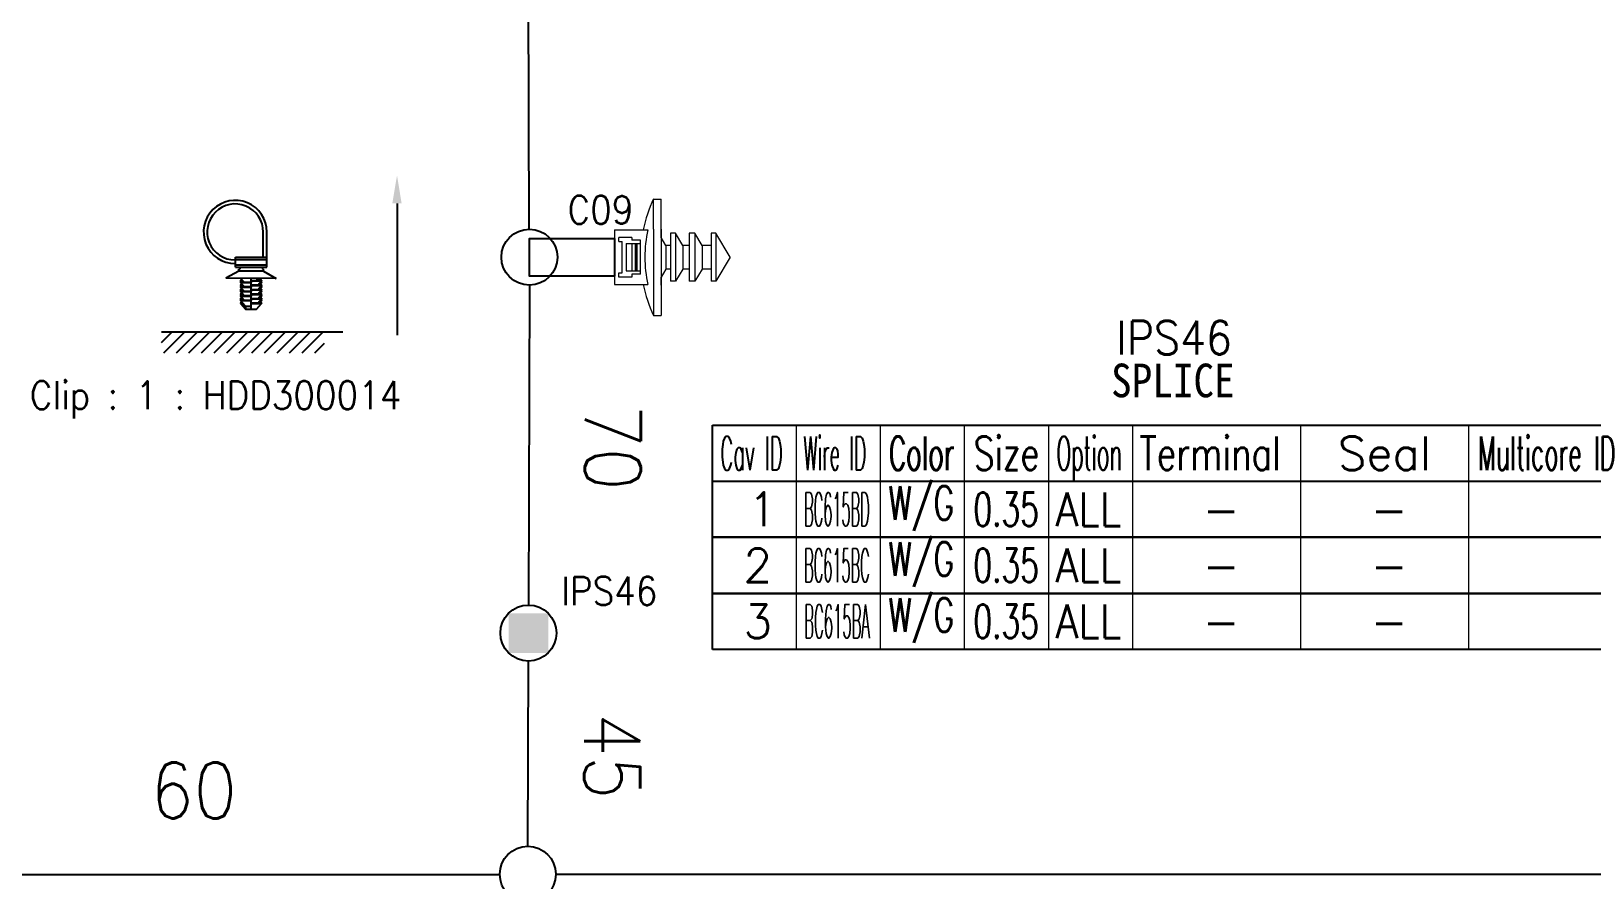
# Model space of a CAD drawing. Header units: inches. Extents: x 47316 to 59086, y 3141 to 11743.
# Drawn here: x 52213.4 to 52352.6, y 8623.2 to 8699 of the extents above; entities that cross this region are included whole.
import ezdxf

# ---------------------------------------------------------------- set-up
doc = ezdxf.new("R2010")
doc.units = ezdxf.units.IN
doc.header["$MEASUREMENT"] = 0
doc.layers.add('0Filament', color=7, linetype='Continuous', lineweight=20)
doc.styles.get("Standard").update_dxf_attribs({"font": ''})
doc.styles.get('Standard').set_extended_font_data('SimSun')
doc.linetypes.add('_VH_OTCON', pattern='A,0.0001,[7,VeSys.shx,S=0.1,R=0,X=0,Y=0],-0.4,[7,VeSys.shx,S=0.1,R=0,X=0,Y=0],-0.4,["X",Standard,S=1,R=0,X=-0.5,Y=-0.5],-0.0001,[7,VeSys.shx,S=0.1,R=0,X=0,Y=0],-0.4', length=1.2002)

msp = doc.modelspace()

# ---------------------------------------------------------------- linework, layer by layer
at = {"color": 0, "linetype": '_VH_OTCON', "lineweight": -2, "ltscale": 5}
for p, q in [((52257.81, 8681.29), (52257.64, 8728.41)), ((52257.82, 8676.29), (52257.74, 8647.75)), ((52257.69, 8626.22), (52257.73, 8642.75)), ((52199.68, 8623.68), (52255.18, 8623.71)), ((52260.18, 8623.72), (52549.06, 8623.72))]:
    msp.add_line(p, q, dxfattribs=at)
at = {"color": 7, "lineweight": -2}
msp.add_line((52246.01, 8683.59), (52246.01, 8671.84), dxfattribs=at)
at = {"color": 0, "linetype": 'ByBlock', "lineweight": -2, "ltscale": 0.225}
for p, q in [((52234.07, 8678.78), (52234.07, 8681.03)), ((52234.39, 8678.78), (52234.4, 8681.03))]:
    msp.add_line(p, q, dxfattribs=at)
at = {"color": 0, "linetype": 'ByBlock', "lineweight": -2, "ltscale": 0.020837}
for p, q in [((52231.59, 8678.58), (52231.59, 8678.79)), ((52234.39, 8678.57), (52234.39, 8678.78)), ((52231.59, 8677.91), (52231.59, 8678.12)), ((52234.39, 8677.91), (52234.39, 8678.11))]:
    msp.add_line(p, q, dxfattribs=at)
at = {"color": 0, "linetype": 'ByBlock', "lineweight": -2, "ltscale": 0.28}
for p, q in [((52231.59, 8678.79), (52234.39, 8678.78)), ((52231.59, 8678.58), (52234.39, 8678.57)), ((52231.59, 8678.12), (52234.39, 8678.11)), ((52231.59, 8677.91), (52234.39, 8677.91))]:
    msp.add_line(p, q, dxfattribs=at)
at = {"color": 0, "linetype": 'ByBlock', "lineweight": -2, "ltscale": 0.045825}
for p, q in [((52231.59, 8678.12), (52231.59, 8678.58)), ((52234.39, 8678.11), (52234.39, 8678.57))]:
    msp.add_line(p, q, dxfattribs=at)
at = {"color": 0, "linetype": 'ByBlock', "lineweight": -2, "ltscale": 0.130887}
for p, q in [((52231.89, 8677.54), (52230.74, 8676.91)), ((52234.09, 8677.53), (52235.24, 8676.9))]:
    msp.add_line(p, q, dxfattribs=at)
at = {"color": 0, "linetype": 'ByBlock', "lineweight": -2, "ltscale": 0.0025}
for p, q in [((52231.57, 8678.54), (52231.59, 8678.54)), ((52231.57, 8678.21), (52231.59, 8678.21))]:
    msp.add_line(p, q, dxfattribs=at)
at = {"color": 0, "linetype": 'ByBlock', "lineweight": -2, "ltscale": 0.008542}
for p, q in [((52231.98, 8677.72), (52231.89, 8677.72)), ((52234.09, 8677.72), (52234, 8677.72))]:
    msp.add_line(p, q, dxfattribs=at)
at = {"color": 0, "linetype": 'ByBlock', "lineweight": -2, "ltscale": 0.01875}
for p, q in [((52231.89, 8677.54), (52231.89, 8677.72)), ((52231.98, 8677.91), (52231.98, 8677.72)), ((52231.98, 8677.91), (52231.98, 8677.72)), ((52234.01, 8677.91), (52234, 8677.72)), ((52234.09, 8677.53), (52234.09, 8677.72))]:
    msp.add_line(p, q, dxfattribs=at)
at = {"color": 0, "linetype": 'ByBlock', "lineweight": -2, "ltscale": 0.013466}
msp.add_line((52232.02, 8677.54), (52231.89, 8677.54), dxfattribs=at)
at = {"color": 0, "linetype": 'ByBlock', "lineweight": -2, "ltscale": 0.206534}
msp.add_line((52234.09, 8677.53), (52232.02, 8677.54), dxfattribs=at)
at = {"color": 0, "linetype": 'ByBlock', "lineweight": -2, "ltscale": 0.027544}
msp.add_line((52231.01, 8676.91), (52230.74, 8676.91), dxfattribs=at)
at = {"color": 0, "linetype": 'ByBlock', "lineweight": -2, "ltscale": 0.422456}
msp.add_line((52235.24, 8676.9), (52231.01, 8676.91), dxfattribs=at)
at = {"color": 0, "linetype": 'ByBlock', "lineweight": -2, "ltscale": 0.014409}
for p, q in [((52232.04, 8676.67), (52232.14, 8676.56)), ((52232.04, 8676.27), (52232.14, 8676.16)), ((52232.04, 8675.47), (52232.14, 8675.36)), ((52232.04, 8675.07), (52232.14, 8674.96))]:
    msp.add_line(p, q, dxfattribs=at)
at = {"color": 0, "linetype": 'ByBlock', "lineweight": -2, "ltscale": 0.094383}
for p, q in [((52232.04, 8676.52), (52232.99, 8676.52)), ((52232.04, 8676.12), (52232.99, 8676.12)), ((52232.99, 8676.67), (52233.93, 8676.67)), ((52232.99, 8676.27), (52233.93, 8676.27)), ((52232.99, 8675.87), (52233.93, 8675.87)), ((52232.04, 8675.72), (52232.99, 8675.72)), ((52232.04, 8675.32), (52232.99, 8675.32)), ((52232.04, 8674.92), (52232.98, 8674.92)), ((52232.98, 8675.07), (52233.93, 8675.07)), ((52232.98, 8674.67), (52233.93, 8674.67)), ((52232.99, 8675.47), (52233.93, 8675.47))]:
    msp.add_line(p, q, dxfattribs=at)
at = {"color": 0, "linetype": 'ByBlock', "lineweight": -2, "ltscale": 0.047591}
for p, q in [((52232.36, 8676.16), (52232.04, 8676.52)), ((52232.35, 8675.36), (52232.04, 8675.72))]:
    msp.add_line(p, q, dxfattribs=at)
at = {"color": 0, "linetype": 'ByBlock', "lineweight": -2, "ltscale": 0.04759}
for p, q in [((52232.36, 8675.76), (52232.04, 8676.12)), ((52232.35, 8674.96), (52232.04, 8675.32))]:
    msp.add_line(p, q, dxfattribs=at)
at = {"color": 0, "linetype": 'ByBlock', "lineweight": -2, "ltscale": 0.014408}
msp.add_line((52232.04, 8675.87), (52232.14, 8675.76), dxfattribs=at)
at = {"color": 0, "linetype": 'ByBlock', "lineweight": -2, "ltscale": 0.046455}
msp.add_line((52232.36, 8676.56), (52232.05, 8676.91), dxfattribs=at)
at = {"color": 0, "linetype": 'ByBlock', "lineweight": -2, "ltscale": 0.016319}
for p, q in [((52232.06, 8676.71), (52232.23, 8676.71)), ((52232.06, 8676.31), (52232.23, 8676.31)), ((52232.06, 8675.91), (52232.22, 8675.91)), ((52232.06, 8675.51), (52232.22, 8675.51)), ((52232.06, 8675.11), (52232.22, 8675.11)), ((52232.06, 8674.71), (52232.22, 8674.71))]:
    msp.add_line(p, q, dxfattribs=at)
at = {"color": 0, "linetype": 'ByBlock', "lineweight": -2, "ltscale": 0.0925}
for p, q in [((52232.06, 8676.56), (52232.99, 8676.56)), ((52232.06, 8676.16), (52232.99, 8676.16)), ((52232.06, 8675.76), (52232.99, 8675.76)), ((52232.99, 8676.71), (52233.91, 8676.71)), ((52232.99, 8676.31), (52233.91, 8676.31)), ((52232.99, 8675.91), (52233.91, 8675.91)), ((52232.06, 8675.36), (52232.99, 8675.36)), ((52232.06, 8674.96), (52232.98, 8674.96)), ((52232.98, 8675.11), (52233.91, 8675.11)), ((52232.98, 8674.71), (52233.91, 8674.71)), ((52232.99, 8675.51), (52233.91, 8675.51))]:
    msp.add_line(p, q, dxfattribs=at)
at = {"color": 0, "linetype": 'ByBlock', "lineweight": -2, "ltscale": 0.015256}
for p, q in [((52232.23, 8676.71), (52232.08, 8676.71)), ((52232.23, 8676.31), (52232.08, 8676.31)), ((52232.23, 8675.91), (52232.08, 8675.91)), ((52232.23, 8675.11), (52232.07, 8675.11)), ((52232.23, 8674.71), (52232.07, 8674.71)), ((52232.23, 8675.51), (52232.08, 8675.51))]:
    msp.add_line(p, q, dxfattribs=at)
at = {"color": 0, "linetype": 'ByBlock', "lineweight": -2, "ltscale": 0.024877}
for p, q in [((52232.28, 8676.56), (52232.08, 8676.71)), ((52232.28, 8676.16), (52232.08, 8676.31)), ((52232.28, 8674.96), (52232.07, 8675.11)), ((52232.28, 8675.36), (52232.08, 8675.51))]:
    msp.add_line(p, q, dxfattribs=at)
at = {"color": 0, "linetype": 'ByBlock', "lineweight": -2, "ltscale": 0.024878}
msp.add_line((52232.28, 8675.76), (52232.08, 8675.91), dxfattribs=at)
at = {"color": 0, "linetype": 'ByBlock', "lineweight": -2, "ltscale": 0.035001}
msp.add_line((52232.99, 8676.56), (52232.99, 8676.91), dxfattribs=at)
at = {"color": 0, "linetype": 'ByBlock', "lineweight": -2, "ltscale": 0.004144}
for p, q in [((52232.99, 8676.71), (52232.99, 8676.67)), ((52232.99, 8676.16), (52232.99, 8676.12)), ((52232.99, 8675.91), (52232.99, 8675.87)), ((52232.99, 8675.76), (52232.99, 8675.72)), ((52232.98, 8674.96), (52232.98, 8674.92)), ((52232.98, 8674.71), (52232.98, 8674.67)), ((52232.99, 8675.51), (52232.99, 8675.47)), ((52232.99, 8675.36), (52232.99, 8675.32))]:
    msp.add_line(p, q, dxfattribs=at)
at = {"color": 0, "linetype": 'ByBlock', "lineweight": -2, "ltscale": 0.010857}
for p, q in [((52232.99, 8676.56), (52232.99, 8676.67)), ((52232.99, 8676.16), (52232.99, 8676.27)), ((52232.98, 8674.96), (52232.98, 8675.07)), ((52232.99, 8675.36), (52232.99, 8675.47))]:
    msp.add_line(p, q, dxfattribs=at)
at = {"color": 0, "linetype": 'ByBlock', "lineweight": -2, "ltscale": 0.004143}
for p, q in [((52232.99, 8676.56), (52232.99, 8676.52)), ((52232.99, 8676.31), (52232.99, 8676.27)), ((52232.98, 8675.11), (52232.98, 8675.07))]:
    msp.add_line(p, q, dxfattribs=at)
at = {"color": 0, "linetype": 'ByBlock', "lineweight": -2, "ltscale": 0.035857}
for p, q in [((52232.99, 8676.16), (52232.99, 8676.52)), ((52232.99, 8675.36), (52232.99, 8675.72))]:
    msp.add_line(p, q, dxfattribs=at)
at = {"color": 0, "linetype": 'ByBlock', "lineweight": -2, "ltscale": 0.035855}
for p, q in [((52232.99, 8675.76), (52232.99, 8676.12)), ((52232.98, 8674.96), (52232.99, 8675.32))]:
    msp.add_line(p, q, dxfattribs=at)
at = {"color": 0, "linetype": 'ByBlock', "lineweight": -2, "ltscale": 0.010855}
msp.add_line((52232.99, 8675.76), (52232.99, 8675.87), dxfattribs=at)
at = {"color": 0, "linetype": 'ByBlock', "lineweight": -2, "ltscale": 0.02}
msp.add_line((52233.49, 8676.91), (52233.49, 8676.71), dxfattribs=at)
at = {"color": 0, "linetype": 'ByBlock', "lineweight": -2, "ltscale": 0.034243}
msp.add_line((52233.84, 8676.91), (52233.56, 8676.71), dxfattribs=at)
at = {"color": 0, "linetype": 'ByBlock', "lineweight": -2, "ltscale": 0.015766}
for p, q in [((52233.62, 8676.31), (52233.72, 8676.43)), ((52233.62, 8675.11), (52233.72, 8675.23))]:
    msp.add_line(p, q, dxfattribs=at)
at = {"color": 0, "linetype": 'ByBlock', "lineweight": -2, "ltscale": 0.015765}
for p, q in [((52233.62, 8675.91), (52233.72, 8676.03)), ((52233.61, 8674.71), (52233.72, 8674.83)), ((52233.62, 8675.51), (52233.72, 8675.63))]:
    msp.add_line(p, q, dxfattribs=at)
at = {"color": 0, "linetype": 'ByBlock', "lineweight": -2, "ltscale": 0.031825}
for p, q in [((52233.72, 8676.43), (52233.93, 8676.67)), ((52233.72, 8675.63), (52233.93, 8675.87)), ((52233.72, 8675.23), (52233.93, 8675.47))]:
    msp.add_line(p, q, dxfattribs=at)
at = {"color": 0, "linetype": 'ByBlock', "lineweight": -2, "ltscale": 0.021661}
for p, q in [((52233.9, 8676.55), (52233.72, 8676.43)), ((52233.9, 8675.75), (52233.72, 8675.63)), ((52233.9, 8675.35), (52233.72, 8675.23)), ((52233.89, 8674.95), (52233.72, 8674.83))]:
    msp.add_line(p, q, dxfattribs=at)
at = {"color": 0, "linetype": 'ByBlock', "lineweight": -2, "ltscale": 0.031826}
for p, q in [((52233.72, 8676.03), (52233.93, 8676.27)), ((52233.72, 8674.83), (52233.93, 8675.07))]:
    msp.add_line(p, q, dxfattribs=at)
at = {"color": 0, "linetype": 'ByBlock', "lineweight": -2, "ltscale": 0.021662}
msp.add_line((52233.9, 8676.15), (52233.72, 8676.03), dxfattribs=at)
at = {"color": 0, "linetype": 'ByBlock', "lineweight": -2, "ltscale": 0.026545}
msp.add_line((52233.75, 8676.71), (52233.93, 8676.91), dxfattribs=at)
at = {"color": 0, "linetype": 'ByBlock', "lineweight": -2, "ltscale": 0.027682}
msp.add_line((52233.75, 8676.31), (52233.93, 8676.52), dxfattribs=at)
at = {"color": 0, "linetype": 'ByBlock', "lineweight": -2, "ltscale": 0.027681}
for p, q in [((52233.75, 8675.91), (52233.93, 8676.12)), ((52233.75, 8675.51), (52233.93, 8675.72)), ((52233.75, 8675.11), (52233.93, 8675.32)), ((52233.75, 8674.71), (52233.93, 8674.92))]:
    msp.add_line(p, q, dxfattribs=at)
at = {"color": 0, "linetype": 'ByBlock', "lineweight": -2, "ltscale": 0.00652}
for p, q in [((52233.9, 8676.55), (52233.83, 8676.55)), ((52233.9, 8676.15), (52233.83, 8676.15)), ((52233.9, 8675.75), (52233.83, 8675.75)), ((52233.9, 8675.35), (52233.83, 8675.35)), ((52233.89, 8674.95), (52233.83, 8674.95))]:
    msp.add_line(p, q, dxfattribs=at)
at = {"color": 0, "linetype": 'ByBlock', "lineweight": -2, "ltscale": 0.007573}
for p, q in [((52233.84, 8676.56), (52233.91, 8676.56)), ((52233.84, 8676.16), (52233.91, 8676.16)), ((52233.84, 8675.76), (52233.91, 8675.76)), ((52233.83, 8675.36), (52233.91, 8675.36)), ((52233.83, 8674.96), (52233.91, 8674.96))]:
    msp.add_line(p, q, dxfattribs=at)
at = {"color": 0, "linetype": 'ByBlock', "lineweight": -2, "ltscale": 0.0675}
for p, q in [((52232.48, 8674.41), (52232.04, 8674.92)), ((52232.04, 8674.67), (52232.48, 8674.16)), ((52233.48, 8674.16), (52233.93, 8674.67))]:
    msp.add_line(p, q, dxfattribs=at)
at = {"color": 0, "linetype": 'ByBlock', "lineweight": -2, "ltscale": 0.050559}
msp.add_line((52232.48, 8674.41), (52232.07, 8674.71), dxfattribs=at)
at = {"color": 0, "linetype": 'ByBlock', "lineweight": -2, "ltscale": 0.05}
for p, q in [((52232.48, 8674.41), (52232.98, 8674.41)), ((52232.48, 8674.16), (52232.98, 8674.16)), ((52232.98, 8674.16), (52233.48, 8674.16))]:
    msp.add_line(p, q, dxfattribs=at)
at = {"color": 0, "linetype": 'ByBlock', "lineweight": -2, "ltscale": 0.025}
msp.add_line((52232.48, 8674.41), (52232.48, 8674.16), dxfattribs=at)
at = {"color": 0, "linetype": 'ByBlock', "lineweight": -2, "ltscale": 0.050856}
for p, q in [((52232.98, 8674.41), (52232.98, 8674.92)), ((52232.98, 8674.16), (52232.98, 8674.67))]:
    msp.add_line(p, q, dxfattribs=at)
at = {"color": 0, "lineweight": -2}
for p, q in [((52225, 8671.18, 0), (52225.95, 8672.13, 0)), ((52225, 8672.13, 0), (52241.18, 8672.13, 0)), ((52225.2, 8670.26, 0), (52227.08, 8672.13, 0)), ((52226.32, 8670.26, 0), (52228.2, 8672.13, 0)), ((52227.44, 8670.26, 0), (52229.32, 8672.13, 0)), ((52228.57, 8670.26, 0), (52230.44, 8672.13, 0)), ((52229.69, 8670.26, 0), (52231.57, 8672.13, 0)), ((52230.81, 8670.26, 0), (52232.69, 8672.13, 0)), ((52231.93, 8670.26, 0), (52233.81, 8672.13, 0)), ((52233.06, 8670.26, 0), (52234.93, 8672.13, 0)), ((52234.18, 8670.26, 0), (52236.06, 8672.13, 0)), ((52235.3, 8670.26, 0), (52237.18, 8672.13, 0)), ((52236.42, 8670.26, 0), (52238.3, 8672.13, 0)), ((52237.55, 8670.26, 0), (52239.42, 8672.13, 0)), ((52238.67, 8670.26, 0), (52239.54, 8671.13, 0))]:
    msp.add_line(p, q, dxfattribs=at)
at = {"color": 0, "linetype": 'Continuous', "lineweight": -2}
for p, q in [((52274.16, 8663.79), (52356.66, 8663.79)), ((52274.16, 8658.79), (52274.16, 8663.79)), ((52274.16, 8658.79), (52356.66, 8658.79))]:
    msp.add_line(p, q, dxfattribs=at)
at = {"color": 7, "linetype": 'Continuous', "lineweight": 15}
for p, q in [((52281.66, 8658.79), (52281.66, 8663.79)), ((52289.16, 8658.79), (52289.16, 8663.79)), ((52296.66, 8658.79), (52296.66, 8663.79)), ((52304.16, 8658.79), (52304.16, 8663.79)), ((52311.66, 8658.79), (52311.66, 8663.79)), ((52326.66, 8658.79), (52326.66, 8663.79)), ((52341.66, 8658.79), (52341.66, 8663.79))]:
    msp.add_line(p, q, dxfattribs=at)
at = {"color": 102, "linetype": 'Continuous', "lineweight": 15}
for p, q in [((52281.66, 8653.79), (52281.66, 8658.79)), ((52289.16, 8653.79), (52289.16, 8658.79)), ((52296.66, 8653.79), (52296.66, 8658.79)), ((52304.16, 8653.79), (52304.16, 8658.79)), ((52311.66, 8653.79), (52311.66, 8658.79)), ((52326.66, 8653.79), (52326.66, 8658.79)), ((52341.66, 8653.79), (52341.66, 8658.79)), ((52281.66, 8648.79), (52281.66, 8653.79)), ((52289.16, 8648.79), (52289.16, 8653.79)), ((52296.66, 8648.79), (52296.66, 8653.79)), ((52304.16, 8648.79), (52304.16, 8653.79)), ((52311.66, 8648.79), (52311.66, 8653.79)), ((52326.66, 8648.79), (52326.66, 8653.79)), ((52341.66, 8648.79), (52341.66, 8653.79)), ((52281.66, 8643.79), (52281.66, 8648.79)), ((52289.16, 8643.79), (52289.16, 8648.79)), ((52296.66, 8643.79), (52296.66, 8648.79)), ((52304.16, 8643.79), (52304.16, 8648.79)), ((52311.66, 8643.79), (52311.66, 8648.79)), ((52326.66, 8643.79), (52326.66, 8648.79)), ((52341.66, 8643.79), (52341.66, 8648.79))]:
    msp.add_line(p, q, dxfattribs=at)
at = {"color": 0}
msp.add_lwpolyline([(52265.42, 8680.47), (52265.42, 8677.1), (52257.82, 8677.1), (52257.82, 8680.47)], close=True, dxfattribs=at)
at = {"color": 0, "linetype": 'Continuous', "lineweight": -2}
for points in [[(52274.16, 8653.79), (52274.16, 8658.79), (52356.66, 8658.79), (52356.66, 8653.79)], [(52274.16, 8648.79), (52274.16, 8653.79), (52356.66, 8653.79), (52356.66, 8648.79)], [(52274.16, 8643.79), (52274.16, 8648.79), (52356.66, 8648.79), (52356.66, 8643.79)]]:
    msp.add_lwpolyline(points, close=True, dxfattribs=at)
for centre in [(52257.82, 8678.79), (52257.73, 8645.25), (52257.68, 8623.72)]:
    msp.add_circle(centre, 2.5, dxfattribs=at)
at = {"color": 0, "linetype": 'ByBlock', "lineweight": -2}
for centre, radius, start, end in [((52231.57, 8681.04), 2.82, 359.8786, 269.8786), ((52231.57, 8681.04), 2.5, 359.8786, 269.8786), ((52232.06, 8676.69), 0.025, 89.8786, 220.9901), ((52232.06, 8676.54), 0.025, 89.8786, 220.9907), ((52232.06, 8676.29), 0.025, 89.8786, 220.9901), ((52232.06, 8676.14), 0.025, 89.8786, 220.9907), ((52232.06, 8675.89), 0.025, 89.8786, 220.9901), ((52232.06, 8675.74), 0.025, 89.8786, 220.9907), ((52232.06, 8676.69), 0.025, 54.1432, 89.8786), ((52232.06, 8676.29), 0.025, 54.1432, 89.8786), ((52232.06, 8675.89), 0.025, 54.1432, 89.8786), ((52233.91, 8676.53), 0.025, 89.8786, 125.6147), ((52233.91, 8676.13), 0.025, 89.8786, 125.6147), ((52233.91, 8675.73), 0.025, 89.8786, 125.6147), ((52233.91, 8676.68), 0.025, 318.7665, 89.8786), ((52233.91, 8676.53), 0.025, 318.7665, 89.8786), ((52233.91, 8676.28), 0.025, 318.7665, 89.8786), ((52233.91, 8676.13), 0.025, 318.7665, 89.8786), ((52233.91, 8675.88), 0.025, 318.7665, 89.8786), ((52233.91, 8675.73), 0.025, 318.7665, 89.8786), ((52232.06, 8675.09), 0.025, 89.8786, 220.9901), ((52232.06, 8674.94), 0.025, 89.8786, 220.9907), ((52232.06, 8674.69), 0.025, 89.8786, 220.9901), ((52232.06, 8675.49), 0.025, 89.8786, 220.9901), ((52232.06, 8675.34), 0.025, 89.8786, 220.9907), ((52232.06, 8675.49), 0.025, 54.1432, 89.8786), ((52232.06, 8675.09), 0.025, 54.1432, 89.8786), ((52232.06, 8674.69), 0.025, 54.1432, 89.8786), ((52233.91, 8674.93), 0.025, 89.8786, 125.6147), ((52233.91, 8675.33), 0.025, 89.8786, 125.6147), ((52233.91, 8675.48), 0.025, 318.7665, 89.8786), ((52233.91, 8675.33), 0.025, 318.7665, 89.8786), ((52233.91, 8675.08), 0.025, 318.7665, 89.8786), ((52233.91, 8674.93), 0.025, 318.7665, 89.8786), ((52233.91, 8674.68), 0.025, 318.7665, 89.8786)]:
    msp.add_arc(centre, radius, start, end, dxfattribs=at)
at = {"color": 7, "lineweight": -2}
msp.add_solid([(52245.59, 8683.59), (52246.01, 8686.09), (52246.42, 8683.59)], dxfattribs=at)
at = {"color": 0, "linetype": 'Continuous', "lineweight": -2, "extrusion": (0, 0, -1)}
msp.add_solid([(-52255.97, 8647.01), (-52255.97, 8643.48), (-52259.5, 8647.01), (-52259.5, 8643.48)], dxfattribs=at)
at = {"layer": '0Filament', "color": 0, "lineweight": 9, "ltscale": 0.110623}
for p, q in [((52268.9, 8681.28), (52268.9, 8683.98)), ((52269.58, 8681.28), (52269.58, 8683.98))]:
    msp.add_line(p, q, dxfattribs=at)
at = {"layer": '0Filament', "color": 0, "lineweight": 9, "ltscale": 0.02778}
for p, q in [((52268.9, 8683.98), (52269.58, 8683.98)), ((52268.9, 8673.59), (52269.58, 8673.59))]:
    msp.add_line(p, q, dxfattribs=at)
at = {"layer": '0Filament', "color": 0, "lineweight": 9, "ltscale": 0.14032}
msp.add_line((52269.58, 8680.55), (52269.58, 8683.98), dxfattribs=at)
at = {"layer": '0Filament', "color": 0, "lineweight": 9, "ltscale": 0.13}
for p, q in [((52261.37, 8680.47), (52262.24, 8680.47)), ((52262.24, 8680.47), (52265.42, 8680.47)), ((52261.37, 8677.1), (52262.24, 8677.1)), ((52262.24, 8677.1), (52265.42, 8677.1))]:
    msp.add_line(p, q, dxfattribs=at)
at = {"layer": '0Filament', "color": 0, "lineweight": 9, "ltscale": 0.121317}
for p, q in [((52265.42, 8681.23), (52268.39, 8681.23)), ((52265.42, 8676.34), (52268.39, 8676.34))]:
    msp.add_line(p, q, dxfattribs=at)
at = {"layer": '0Filament', "color": 0, "lineweight": 9, "ltscale": 0.2}
msp.add_line((52265.42, 8681.23), (52265.42, 8676.34), dxfattribs=at)
at = {"layer": '0Filament', "color": 0, "lineweight": 9, "ltscale": 0.047501}
for p, q in [((52266.95, 8680.56), (52265.79, 8680.56)), ((52266.95, 8677.01), (52265.79, 8677.01))]:
    msp.add_line(p, q, dxfattribs=at)
at = {"layer": '0Filament', "color": 0, "lineweight": 9, "ltscale": 0.015002}
msp.add_line((52265.79, 8680.19), (52265.79, 8680.56), dxfattribs=at)
at = {"layer": '0Filament', "color": 0, "lineweight": 9, "ltscale": 0.0125}
for p, q in [((52265.79, 8680.19), (52266.09, 8680.19)), ((52266.95, 8680.01), (52267.25, 8680.01)), ((52265.79, 8677.38), (52266.09, 8677.38)), ((52266.95, 8677.56), (52267.25, 8677.56))]:
    msp.add_line(p, q, dxfattribs=at)
at = {"layer": '0Filament', "color": 0, "lineweight": 9, "ltscale": 0.114999}
msp.add_line((52266.09, 8677.38), (52266.09, 8680.19), dxfattribs=at)
at = {"layer": '0Filament', "color": 0, "lineweight": 9, "ltscale": 0.1}
for p, q in [((52266.46, 8680.01), (52266.46, 8677.56)), ((52266.95, 8680.01), (52266.95, 8677.56)), ((52267.25, 8680.01), (52267.25, 8677.56)), ((52267.37, 8680.01), (52267.37, 8677.56)), ((52267.4, 8680.01), (52267.4, 8677.56))]:
    msp.add_line(p, q, dxfattribs=at)
at = {"layer": '0Filament', "color": 0, "lineweight": 9, "ltscale": 0.020001}
for p, q in [((52266.46, 8680.01), (52266.95, 8680.01)), ((52266.46, 8677.56), (52266.95, 8677.56))]:
    msp.add_line(p, q, dxfattribs=at)
at = {"layer": '0Filament', "color": 0, "lineweight": 9, "ltscale": 0.010001}
for p, q in [((52266.95, 8680.56), (52266.95, 8680.31)), ((52266.95, 8677.26), (52266.95, 8677.01))]:
    msp.add_line(p, q, dxfattribs=at)
at = {"layer": '0Filament', "color": 0, "lineweight": 9, "ltscale": 0.0325}
for p, q in [((52267.74, 8680.31), (52266.95, 8680.31)), ((52267.74, 8677.26), (52266.95, 8677.26))]:
    msp.add_line(p, q, dxfattribs=at)
at = {"layer": '0Filament', "color": 0, "lineweight": 9, "ltscale": 0.004785}
for p, q in [((52267.25, 8680.01), (52267.37, 8680.01)), ((52267.25, 8677.56), (52267.37, 8677.56))]:
    msp.add_line(p, q, dxfattribs=at)
at = {"layer": '0Filament', "color": 0, "lineweight": 9, "ltscale": 0.001228}
for p, q in [((52267.37, 8680.01), (52267.4, 8680.01)), ((52267.37, 8677.56), (52267.4, 8677.56))]:
    msp.add_line(p, q, dxfattribs=at)
at = {"layer": '0Filament', "color": 0, "lineweight": 9, "ltscale": 0.013986}
for p, q in [((52267.4, 8680.01), (52267.74, 8680.01)), ((52267.4, 8677.56), (52267.74, 8677.56))]:
    msp.add_line(p, q, dxfattribs=at)
at = {"layer": '0Filament', "color": 0, "lineweight": 9, "ltscale": 0.125}
msp.add_line((52267.74, 8677.26), (52267.74, 8680.31), dxfattribs=at)
at = {"layer": '0Filament', "color": 0, "lineweight": 9, "ltscale": 0.314377}
for p, q in [((52268.9, 8681.28), (52268.9, 8673.59)), ((52269.58, 8681.28), (52269.58, 8673.59))]:
    msp.add_line(p, q, dxfattribs=at)
at = {"layer": '0Filament', "color": 0, "lineweight": 9, "ltscale": 0.034033}
msp.add_line((52270.01, 8679.84), (52269.58, 8680.55), dxfattribs=at)
at = {"layer": '0Filament', "color": 0, "lineweight": 9, "ltscale": 0.045551}
for p, q in [((52270.41, 8680.93), (52270.41, 8679.81)), ((52270.86, 8680.93), (52270.86, 8679.81)), ((52272.09, 8680.93), (52272.09, 8679.81)), ((52272.58, 8680.93), (52272.58, 8679.81)), ((52274.03, 8680.93), (52274.03, 8679.81)), ((52274.47, 8680.93), (52274.47, 8679.81))]:
    msp.add_line(p, q, dxfattribs=at)
at = {"layer": '0Filament', "color": 0, "lineweight": 9, "ltscale": 0.018604}
for p, q in [((52270.86, 8680.93), (52270.41, 8680.93)), ((52270.86, 8676.65), (52270.41, 8676.65))]:
    msp.add_line(p, q, dxfattribs=at)
at = {"layer": '0Filament', "color": 0, "lineweight": 9, "ltscale": 0.051927}
for p, q in [((52271.52, 8679.84), (52270.86, 8680.93)), ((52273.23, 8679.84), (52272.58, 8680.93)), ((52271.52, 8677.73), (52270.86, 8676.65)), ((52273.23, 8677.73), (52272.58, 8676.65))]:
    msp.add_line(p, q, dxfattribs=at)
at = {"layer": '0Filament', "color": 0, "lineweight": 9, "ltscale": 0.019849}
for p, q in [((52272.58, 8680.93), (52272.09, 8680.93)), ((52272.58, 8676.65), (52272.09, 8676.65))]:
    msp.add_line(p, q, dxfattribs=at)
at = {"layer": '0Filament', "color": 0, "lineweight": 9, "ltscale": 0.017949}
for p, q in [((52274.47, 8680.93), (52274.03, 8680.93)), ((52274.47, 8676.65), (52274.03, 8676.65))]:
    msp.add_line(p, q, dxfattribs=at)
at = {"layer": '0Filament', "color": 0, "lineweight": 9, "ltscale": 0.102081}
for q in [(52274.47, 8680.93), (52274.47, 8676.65)]:
    msp.add_line((52275.75, 8678.79), q, dxfattribs=at)
at = {"layer": '0Filament', "color": 0, "lineweight": 9, "ltscale": 0.022382}
for p, q in [((52270.01, 8679.84), (52270.01, 8679.29)), ((52271.52, 8679.84), (52271.52, 8679.29)), ((52273.23, 8679.84), (52273.23, 8679.29))]:
    msp.add_line(p, q, dxfattribs=at)
at = {"layer": '0Filament', "color": 0, "lineweight": 9, "ltscale": 0.016164}
for p, q in [((52270.41, 8679.84), (52270.01, 8679.84)), ((52270.41, 8677.73), (52270.01, 8677.73))]:
    msp.add_line(p, q, dxfattribs=at)
at = {"layer": '0Filament', "color": 0, "lineweight": 9, "ltscale": 0.063599}
for p, q in [((52270.01, 8679.29), (52270.01, 8677.73)), ((52271.52, 8679.29), (52271.52, 8677.73)), ((52273.23, 8679.29), (52273.23, 8677.73))]:
    msp.add_line(p, q, dxfattribs=at)
at = {"layer": '0Filament', "color": 0, "lineweight": 9, "ltscale": 0.129449}
for p, q in [((52270.41, 8679.81), (52270.41, 8676.65)), ((52270.86, 8679.81), (52270.86, 8676.65)), ((52272.09, 8679.81), (52272.09, 8676.65)), ((52272.58, 8679.81), (52272.58, 8676.65)), ((52274.03, 8679.81), (52274.03, 8676.65)), ((52274.47, 8679.81), (52274.47, 8676.65))]:
    msp.add_line(p, q, dxfattribs=at)
at = {"layer": '0Filament', "color": 0, "lineweight": 9, "ltscale": 0.023581}
for p, q in [((52272.09, 8679.84), (52271.52, 8679.84)), ((52272.09, 8677.73), (52271.52, 8677.73))]:
    msp.add_line(p, q, dxfattribs=at)
at = {"layer": '0Filament', "color": 0, "lineweight": 9, "ltscale": 0.032642}
for p, q in [((52274.03, 8679.84), (52273.23, 8679.84)), ((52274.03, 8677.73), (52273.23, 8677.73))]:
    msp.add_line(p, q, dxfattribs=at)
at = {"layer": '0Filament', "color": 0, "lineweight": 9, "ltscale": 0.014999}
msp.add_line((52265.79, 8677.01), (52265.79, 8677.38), dxfattribs=at)
at = {"layer": '0Filament', "color": 0, "lineweight": 9, "ltscale": 0.034036}
msp.add_line((52270.01, 8677.73), (52269.58, 8677.02), dxfattribs=at)
at = {"layer": '0Filament', "color": 0, "lineweight": 9, "ltscale": 0.0297}
msp.add_line((52269.58, 8676.29), (52269.58, 8677.02), dxfattribs=at)
at = {"layer": '0Filament', "color": 0, "lineweight": 9, "ltscale": 0.11062}
msp.add_line((52269.58, 8676.29), (52269.58, 8673.59), dxfattribs=at)
at = {"layer": '0Filament', "color": 0, "lineweight": 9}
for radius, start, end in [(12.23, 154.8493, 168.463), (11.84, 168.0793, 191.9207), (12.23, 191.537, 205.1507)]:
    msp.add_arc((52279.97, 8678.79), radius, start, end, dxfattribs=at)

# ---------------------------------------------------------------- texts
at = {"color": 21, "linetype": 'Continuous', "lineweight": 15, "attachment_point": 1}
for s, insert, char_height, width in [('\\Fromans.shx;\\W0.9000000000;\\T1.0000000000;\\o\\lC09', (52261.22, 8684.26), 2.5, 6.5357), ('\\Fromans.shx;\\W0.3159722222;\\T1.0000000000;\\o\\lBC615BD', (52282.34, 8657.79), 3, 6.5), ('\\Fromans.shx;\\W0.6500000000;\\T1.0000000000;\\o\\l0.35', (52297.44, 8657.79), 3, 6.5), ('\\Fromans.shx;\\W1.0000000000;\\T1.0000000000;\\o\\l-', (52317.88, 8657.79), 3, 3.7143), ('\\Fromans.shx;\\W0.3159722222;\\T1.0000000000;\\o\\lBC615BC', (52282.34, 8652.79), 3, 6.5), ('\\Fromans.shx;\\W0.6500000000;\\T1.0000000000;\\o\\l0.35', (52297.44, 8652.79), 3, 6.5), ('\\Fromans.shx;\\W1.0000000000;\\T1.0000000000;\\o\\l-', (52317.88, 8652.79), 3, 3.7143), ('\\Fromans.shx;\\W0.9000000000;\\T1.0000000000;\\o\\lIPS46', (52260.66, 8650.25), 2.5, 9.5357), ('\\Fromans.shx;\\W0.3226950355;\\T1.0000000000;\\o\\lBC615BA', (52282.35, 8647.79), 3, 6.5), ('\\Fromans.shx;\\W0.6500000000;\\T1.0000000000;\\o\\l0.35', (52297.44, 8647.79), 3, 6.5), ('\\Fromans.shx;\\W1.0000000000;\\T1.0000000000;\\o\\l-', (52317.88, 8647.79), 3, 3.7143)]:
    msp.add_mtext(s, dxfattribs=dict(at, insert=insert, char_height=char_height, width=width))
at = {"color": 6, "linetype": 'Continuous', "lineweight": 20, "char_height": 3, "attachment_point": 1}
for s, insert, width in [('\\Fromans.shx;\\W0.9000000000;\\T1.0000000000;\\o\\lIPS46', (52310.21, 8673.1), 11.4429), ('\\f黑体|b0|i0|c1|p0;\\W0.9000000000;\\T1.0000000000;\\o\\lSPLICE', (52309.73, 8669.29), 11.6494)]:
    msp.add_mtext(s, dxfattribs=dict(at, insert=insert, width=width))
at = {"color": 42, "linetype": 'Continuous', "lineweight": 15, "insert": (52213.23, 8667.72), "char_height": 2.5, "width": 39, "attachment_point": 1}
msp.add_mtext('\\Fromans.shx;\\W0.9000000000;\\T1.0000000000;\\o\\lClip : 1 : HDD300014', dxfattribs=at)
at = {"color": 7, "linetype": '_VH_OTCON', "lineweight": 18, "ltscale": 5, "char_height": 5, "width": 8.5714, "attachment_point": 1}
for s, insert, rotation in [('\\Fromans.shx;\\W0.9000000000;\\T1.0000000000;\\o\\l70', (52267.78, 8665.66), 270), ('\\Fromans.shx;\\W0.9000000000;\\T1.0000000000;\\o\\l45', (52267.71, 8638.12), 270), ('\\Fromans.shx;\\W0.9000000000;\\T1.0000000000;\\o\\l60', (52224, 8633.7), 0.0329)]:
    msp.add_mtext(s, dxfattribs=dict(at, insert=insert, rotation=rotation))
at = {"color": 7, "linetype": 'Continuous', "lineweight": 15, "char_height": 3, "attachment_point": 1}
for s, insert, width in [('\\Fromans.shx;\\W0.4292452830;\\T1.0000000000;\\o\\lCav ID', (52274.85, 8662.79), 6.5), ('\\Fromans.shx;\\W0.4026548673;\\T1.0000000000;\\o\\lWire ID', (52282.28, 8662.79), 6.5), ('\\Fromans.shx;\\W0.5687500000;\\T1.0000000000;\\o\\lColor', (52289.91, 8662.79), 6.5), ('\\Fromans.shx;\\W0.7222222222;\\T1.0000000000;\\o\\lSize', (52297.47, 8662.79), 6.5), ('\\Fromans.shx;\\W0.4595959596;\\T1.0000000000;\\o\\lOption', (52304.86, 8662.79), 6.5), ('\\Fromans.shx;\\W0.7480916031;\\T1.0000000000;\\o\\lTerminal', (52312.27, 8662.79), 14), ('\\Fromans.shx;\\W1.0000000000;\\T1.0000000000;\\o\\lSeal', (52329.95, 8662.79), 9.2857), ('\\Fromans.shx;\\W0.5185185185;\\T1.0000000000;\\o\\lMulticore ID', (52342.46, 8662.79), 14), ('\\Fromans.shx;\\W1.0000000000;\\T1.0000000000;\\o\\l1', (52277.34, 8657.79), 2.8571), ('\\Fromans.shx;\\W1.0000000000;\\T1.0000000000;\\o\\l2', (52276.91, 8652.79), 2.8571), ('\\Fromans.shx;\\W1.0000000000;\\T1.0000000000;\\o\\l3', (52276.91, 8647.79), 2.8571)]:
    msp.add_mtext(s, dxfattribs=dict(at, insert=insert, width=width))
at = {"color": 140, "linetype": 'Continuous', "lineweight": 15, "char_height": 3, "attachment_point": 1}
for s, insert, width in [('\\Fromans.shx;\\W0.6791044776;\\T1.0000000000;\\o\\lW/G', (52289.86, 8658.36), 6.5), ('\\Fromans.shx;\\W0.8750000000;\\T1.0000000000;\\o\\lALL', (52304.79, 8657.79), 6.5), ('\\Fromans.shx;\\W1.0000000000;\\T1.0000000000;\\o\\l-', (52332.88, 8657.79), 3.7143), ('\\Fromans.shx;\\W0.6791044776;\\T1.0000000000;\\o\\lW/G', (52289.86, 8653.36), 6.5), ('\\Fromans.shx;\\W0.8750000000;\\T1.0000000000;\\o\\lALL', (52304.79, 8652.79), 6.5), ('\\Fromans.shx;\\W1.0000000000;\\T1.0000000000;\\o\\l-', (52332.88, 8652.79), 3.7143), ('\\Fromans.shx;\\W0.6791044776;\\T1.0000000000;\\o\\lW/G', (52289.86, 8648.36), 6.5), ('\\Fromans.shx;\\W0.8750000000;\\T1.0000000000;\\o\\lALL', (52304.79, 8647.79), 6.5), ('\\Fromans.shx;\\W1.0000000000;\\T1.0000000000;\\o\\l-', (52332.88, 8647.79), 3.7143)]:
    msp.add_mtext(s, dxfattribs=dict(at, insert=insert, width=width))

doc.saveas('drawing.dxf')
